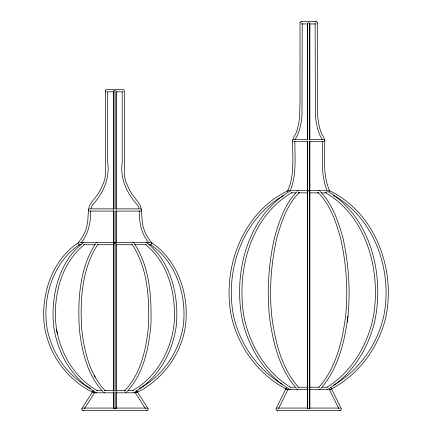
<?xml version="1.0" encoding="UTF-8"?>
<svg xmlns="http://www.w3.org/2000/svg" width="432" height="432" viewBox="0 0 432 432"><rect width="100%" height="100%" fill="white"/><g stroke="black" fill="none" stroke-linecap="round" stroke-linejoin="round"><path stroke-width="0.65" d="M105.484 90.655L105.565 171.639L104.992 178.389L103.604 182.957L100.375 190.004L98.458 193.325L90.331 204.082L89.44 205.934L88.49 209.833L87.734 221.157L86.665 227.313L84.537 233.096L81.362 238.594L78.197 242.87L78.532 243.13M107.703 92L107.703 162.626C110.03 178.546 102.935 193.779 92.237 205.243L91.017 208.391M113.843 209.93L113.843 408.775L113.843 392.499M113.843 209.304L113.843 90.655M116.062 392.11L116.062 408.775L116.062 392.499M116.062 391.964L116.062 243.254M116.062 210.595L116.062 242.757L116.062 211.259M116.062 209.304L116.062 91.33M122.202 92L122.202 162.626C119.88 178.546 126.976 193.779 137.668 205.243L138.888 208.391M302.233 23.441L301.979 115.279L301.282 121.819L299.678 129.146L297.772 134.725L295.045 139.655M315.133 23.441L315.387 115.279L316.084 121.819L317.687 129.146L319.594 134.725L322.321 139.655M322.499 141.307C322.542 157.367 320.711 174.469 326.77 189.788M90.655 210.778C90.796 222.118 88.592 233.923 81.07 242.784M320.819 388.476C338.299 368.717 344.655 341.707 347.949 316.192C350.568 290.12 348.651 263.547 342.959 238C338.24 221.438 332.694 204.077 320.22 191.587M347.188 322.277L347.949 316.192M88.646 209.288L88.646 210.659M290.596 189.788C296.654 174.469 294.824 157.367 294.867 141.307M286.011 388.508L276.037 408.742L276.421 408.931M278.618 408.532L288.004 389.491M93.042 391.057L81.853 408.634L82.215 408.866M84.451 408.694L94.916 392.251M95.629 243.518C79.277 268.688 77.603 300.726 79.423 329.902C82.085 351.864 87.361 375.16 103.043 391.732M98.042 244.085C81.567 268.888 79.969 300.737 81.74 329.643C84.364 351.297 89.57 374.269 105.052 390.598M151.227 242.989L151.47 242.644C179.177 261.052 190.48 298.156 184.788 329.989C179.366 356.902 161.32 380.705 136.485 392.612M300.008 22.405L301.12 21.6L316.246 21.6L317.358 22.405M151.519 244.496L151.945 243.189M93.29 390.706L92.864 392.013L93.29 392.596M293.053 139.595L292.626 140.902M136.615 392.596L137.041 392.013L136.615 390.706M324.313 141.485L324.74 140.179L324.313 139.595M286.184 388.044L286.61 387.461M331.182 388.762L330.755 389.345L328.763 389.572M341.447 409.595L340.33 410.4L277.036 410.4L275.918 409.595M309.371 389.232L309.793 388.719M124.438 391.084C141.167 373.545 146.345 348.565 148.549 325.231C149.434 297.718 147.69 267.57 131.868 244.085M126.862 391.732C143.516 373.982 148.635 348.867 150.871 325.42C151.783 297.475 149.985 266.868 133.92 243.011M113.843 243.254L114.269 242.779L115.641 242.779M318.821 387.347C336.101 367.821 342.376 341.129 345.632 315.916C348.224 290.137 346.318 263.86 340.702 238.594C335.993 222.026 330.399 204.649 317.795 192.272L318.8 192.699M297.146 191.587C284.672 204.077 279.126 221.438 274.406 238C268.715 263.547 266.798 290.12 269.417 316.192C272.711 341.707 279.067 368.717 296.546 388.476M113.843 243.329L115.641 242.973M151.373 243.13L151.708 242.87L148.549 238.594L145.368 233.096L143.24 227.313L142.171 221.157L141.415 209.833L140.47 205.934L139.574 204.082L131.447 193.325L129.53 190.004L126.301 182.957L124.913 178.389L124.34 171.639L124.421 90.655L124 90.655M79.715 244.458C52.72 262.375 41.785 298.561 47.299 329.551C52.423 354.154 68.008 376.688 90.52 388.357M147.695 408.866L148.052 408.634L136.863 391.057M326.992 387.212C352.085 371.828 368.021 344.315 373.54 315.846C380.927 270.848 367.011 216.778 325.48 192.575L326.203 192.494L325.76 192.731M307.573 191.543L307.994 191.295M139.385 388.357C163.21 376.002 179.345 351.454 183.362 325.166C186.878 295.375 176.056 261.473 150.19 244.458M290.752 190.669L290.471 190.825C246.526 216.68 232.486 275.054 242.849 322.375C249.545 349.348 265.529 374.976 289.721 389.426L290.164 389.189M333.277 385.371C358.927 370.678 377.433 344.596 383.81 315.819C392.791 270.761 374.744 218.322 333.369 195.286M330.599 389.378C358.7 374.836 379.183 347.08 385.981 316.289C395.663 268.515 374.922 212.458 329.411 190.717M326.171 190.906L326.894 190.825C370.84 216.68 384.88 275.054 374.517 322.375C367.821 349.348 351.837 374.976 327.645 389.426L327.202 389.189M96.79 392.413L96.055 392.521C71.798 378.891 57.094 352.544 53.595 325.469C50.825 295.774 58.779 261.56 83.349 242.6L83.824 242.827M287.955 190.717C242.444 212.458 221.702 268.515 231.385 316.289C238.183 347.08 258.66 374.836 286.767 389.378M283.997 195.286C242.622 218.322 224.575 270.761 233.555 315.819C239.782 344.039 257.71 369.522 282.479 384.491M132.662 390.647L132.381 390.787C156.146 377.476 170.564 351.697 173.993 325.183C176.688 296.249 168.971 263.05 145.222 244.366L145.967 244.269M340.945 408.931L341.329 408.742L331.355 388.508M146.081 242.827L146.556 242.6C171.126 261.56 179.08 295.774 176.31 325.469C172.811 352.544 158.107 378.891 133.855 392.521L133.115 392.413M329.513 191.408L329.897 191.225C322.418 175.516 324.988 157.21 324.74 140.449L323.919 137.711L321.597 133.758L320.344 130.351L318.713 123.844L317.747 117.283L317.353 100.661L317.353 22.766L316.931 22.766M124 89.71L106.596 89.489L105.905 89.71L105.478 91.017M315.554 21.821L316.246 21.6M287.782 190.755L308.097 190.534M81.675 408.872L82.102 410.179L83.479 410.179M82.793 410.4L147.112 410.4L147.803 410.179L148.23 408.872M277.036 410.4L277.722 410.179M307.994 190.863L309.371 190.863M114.269 408.726L115.641 408.726M307.994 408.812L309.371 408.812M297.972 190.728L298.588 190.701M298.566 192.699L299.57 192.272C286.967 204.649 281.372 222.026 276.664 238.594C271.048 263.86 269.141 290.137 271.733 315.916C274.99 341.129 281.264 367.821 298.544 387.347M319.372 389.389L319.988 389.362M124.821 390.706L125.442 390.685M125.442 392.623L126.058 392.602M96.352 242.654L96.973 242.633M300.434 22.766L300.013 22.766L300.013 100.661L299.619 117.283L298.652 123.844L297.022 130.351L295.769 133.758L293.447 137.711L292.626 140.449C292.378 157.21 294.948 175.516 287.469 191.225L287.852 191.408M307.994 22.766L309.371 22.766M301.239 23.933L307.373 23.933M309.992 23.933L316.127 23.933M114.269 90.655L115.641 90.655M106.596 91.822L114.469 91.822M116.402 91.822L123.314 91.822M293.738 139.374L308.038 139.374M309.328 139.374L323.627 139.374M293.738 141.707L308.038 141.707M309.328 141.707L323.627 141.707M309.263 190.534L326.187 190.534M327.661 190.534L329.584 190.755M291.179 192.866L295.704 192.866M298.577 192.866L307.514 192.866M309.263 192.866L318.789 192.866M321.662 192.866L326.187 192.866M89.23 208.861L114.334 208.861M115.587 208.861L140.675 208.861M89.23 211.086L114.334 211.086M116.192 211.086L140.675 211.086L141.259 210.659L141.259 209.288M79.634 242.379L150.833 242.379M79.072 244.717L81.259 244.717M83.884 244.717L95.099 244.717M97.643 244.717L114.334 244.717M116.197 244.717L132.262 244.717M134.806 244.717L146.027 244.717M149.191 244.717L150.833 244.717L150.142 244.496M290.164 387.234L294.953 387.234M297.994 387.234L308.065 387.234M309.301 387.234L319.372 387.234M322.412 387.234L327.202 387.234M308.065 389.572L287.302 389.572L286.184 388.762M309.301 389.572L327.202 389.572M96.79 390.485L101.482 390.485M104.468 390.485L114.35 390.485M116.165 390.485L125.442 390.485M128.423 390.485L133.115 390.485M93.982 392.823L114.35 392.823M116.165 392.823L133.115 392.823M134.649 392.823L135.929 392.823M82.793 408.067L114.334 408.067M115.571 408.067L147.112 408.067M277.036 408.067L308.075 408.067M309.29 408.067L340.33 408.067M132.932 242.633L133.553 242.654M104.468 390.685L105.084 390.706M103.847 392.602L104.468 392.623M318.778 190.701L319.394 190.728M297.373 389.362L297.994 389.389M301.12 21.6L301.811 21.821M339.644 410.179L340.33 410.4M146.426 410.179L147.112 410.4M83.938 244.269L84.683 244.366C59.908 264.082 52.202 299.381 56.57 329.573C60.961 354.488 75.071 378.216 97.524 390.787L97.243 390.647M291.163 192.494L291.886 192.575C250.355 216.778 236.439 270.848 243.826 315.846C249.345 344.32 265.28 371.828 290.374 387.212M93.42 392.612C67.192 380.079 48.551 354.148 44.345 325.485C40.705 294.883 51.894 260.123 78.435 242.644L78.678 242.989M309.371 191.295L309.793 191.543M307.573 388.719L307.994 389.232M148.835 242.784C141.318 233.923 139.115 222.118 139.255 210.778M330.755 387.461L331.182 388.044M77.96 243.907L78.386 244.496M134.989 392.251L145.454 408.694M94.23 375.494L95.456 377.622M329.362 389.491L338.747 408.532M56.57 329.573L57.402 333.796M309.793 190.96L309.793 141.183L309.793 408.721L309.793 389.237M309.793 192.656L309.793 387.536M307.573 190.96L307.573 141.183L307.573 408.721L307.573 389.237M307.573 192.656L307.573 387.536M116.062 92L116.062 208.219M116.062 244.447L116.062 390.674M113.843 92L113.843 208.219M113.843 211.259L113.843 242.757M113.843 244.447L113.843 390.674M307.573 23.441L307.573 139.439L307.573 23.441M309.793 23.441L309.793 139.439L309.793 23.441"/></g></svg>
